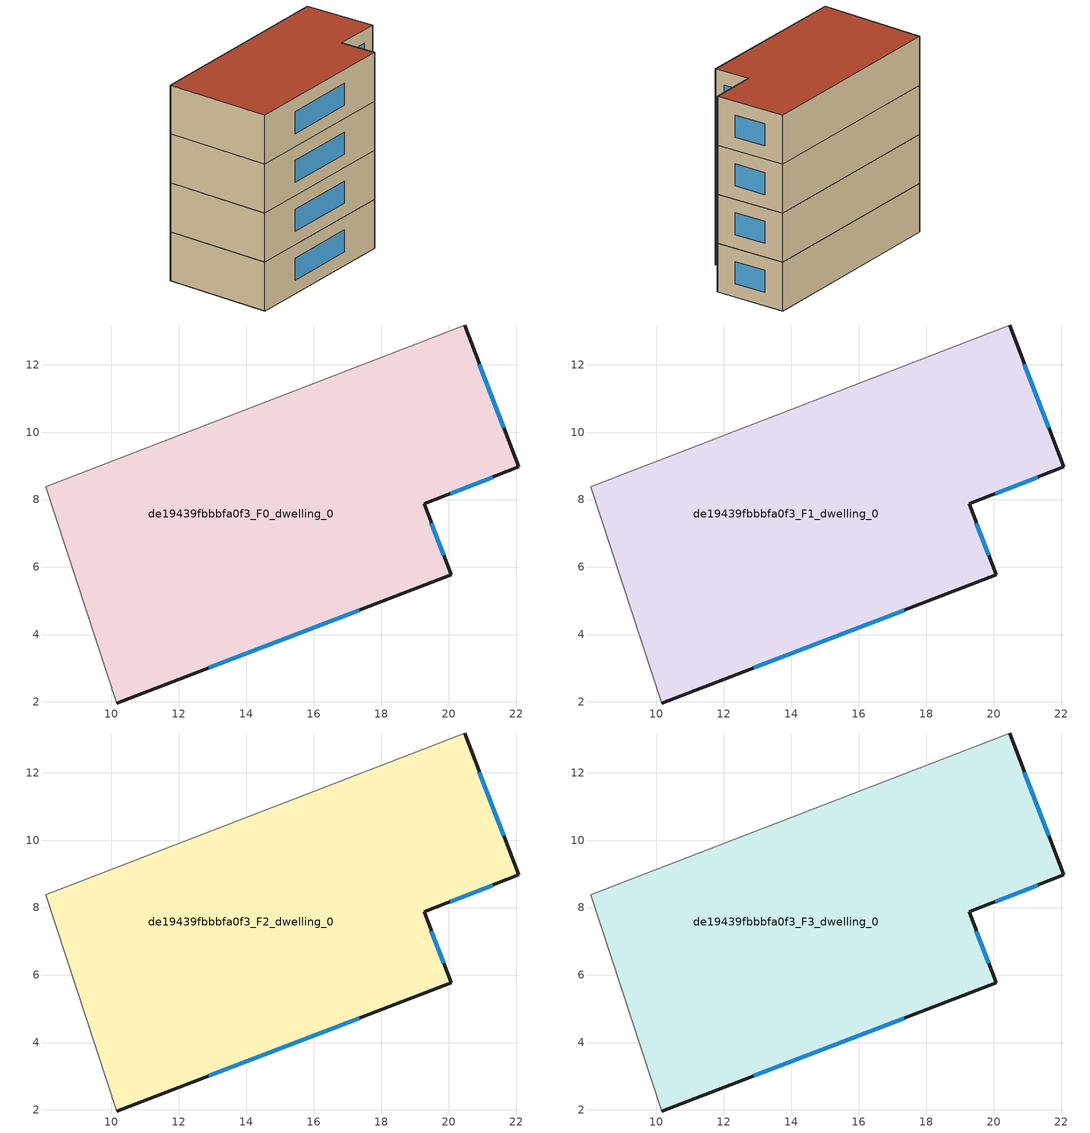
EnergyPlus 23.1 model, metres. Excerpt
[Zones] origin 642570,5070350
de19439fbbbfa0f3_F0_dwelling_0
 floor ground (EU_floor_Construction): 20.07,5.77 19.27,7.87 22.07,8.97 20.47,13.17 8.06,8.38 10.16,1.97 z0
 wall outside (EU_wall_Construction): 20.47,13.17 22.07,8.97 19.27,7.87 20.07,5.77 10.16,1.97 z0:3
 wall adiabatic (EU_wall_Construction): 10.16,1.97 8.06,8.38 20.47,13.17 z0:3
 window (EU_Window_Construction): 17.34,4.72 12.89,3.02 / 20.91,12.02 21.63,10.13 / 21.3,8.67 20.04,8.17 / 19.49,7.29 19.85,6.35 z0.83:2.17
de19439fbbbfa0f3_F1_dwelling_0
 floor to de19439fbbbfa0f3_F0_dwelling_0 (EU_floor_Construction): 20.07,5.77 19.27,7.87 22.07,8.97 20.47,13.17 8.06,8.38 10.16,1.97 z3
 wall outside (EU_wall_Construction): 20.47,13.17 22.07,8.97 19.27,7.87 20.07,5.77 10.16,1.97 z3:6
 wall adiabatic (EU_wall_Construction): 10.16,1.97 8.06,8.38 20.47,13.17 z3:6
 window (EU_Window_Construction): 17.34,4.72 12.89,3.02 / 20.91,12.02 21.63,10.13 / 21.3,8.67 20.04,8.17 / 19.49,7.29 19.85,6.35 z3.83:5.17
de19439fbbbfa0f3_F2_dwelling_0
 floor to de19439fbbbfa0f3_F1_dwelling_0 (EU_floor_Construction): 20.07,5.77 19.27,7.87 22.07,8.97 20.47,13.17 8.06,8.38 10.16,1.97 z6
 wall outside (EU_wall_Construction): 20.47,13.17 22.07,8.97 19.27,7.87 20.07,5.77 10.16,1.97 z6:9
 wall adiabatic (EU_wall_Construction): 10.16,1.97 8.06,8.38 20.47,13.17 z6:9
 window (EU_Window_Construction): 17.34,4.72 12.89,3.02 / 20.91,12.02 21.63,10.13 / 21.3,8.67 20.04,8.17 / 19.49,7.29 19.85,6.35 z6.83:8.17
de19439fbbbfa0f3_F3_dwelling_0
 floor to de19439fbbbfa0f3_F2_dwelling_0 (EU_floor_Construction): 20.07,5.77 19.27,7.87 22.07,8.97 20.47,13.17 8.06,8.38 10.16,1.97 z9
 wall outside (EU_wall_Construction): 20.47,13.17 22.07,8.97 19.27,7.87 20.07,5.77 10.16,1.97 z9:12
 wall adiabatic (EU_wall_Construction): 10.16,1.97 8.06,8.38 20.47,13.17 z9:12
 window (EU_Window_Construction): 17.34,4.72 12.89,3.02 / 20.91,12.02 21.63,10.13 / 21.3,8.67 20.04,8.17 / 19.49,7.29 19.85,6.35 z9.83:11.17
 roof outside (EU_roof_Construction): 20.47,13.17 22.07,8.97 19.27,7.87 20.07,5.77 10.16,1.97 8.06,8.38 z12
[Building]
EU S2 Campaign: North Axis=0; Terrain=City; Solar Distribution=FullExterior
[Site:Location]
Lyon-Bron: Latitude=45.75; Longitude=5; Time Zone=1; Elevation=198
[SizingPeriod:WeatherFileDays]
AnnualSizingPeriod: Begin Month=1; Begin Day of Month=1; End Month=12; End Day of Month=31; Day of Week for Start Day=Monday; Use Weather File Daylight Saving Period=No; Use Weather File Rain and Snow Indicators=No
[MATERIAL]
EU_InternalMass_Material: Roughness=MediumRough; Thickness=0.1; Conductivity=1; Density=1800; Specific Heat=900; Thermal Absorptance=0.9; Solar Absorptance=0.7; Visible Absorptance=0.7
[MATERIAL:NOMASS] Roughness=MediumRough; Thermal Absorptance=0.9; Solar Absorptance=0.7; Visible Absorptance=0.7
Name | Thermal Resistance
EU_wall_NoMass | 0.87146
EU_roof_NoMass | 0.842276
EU_floor_NoMass | 0.496999
[WINDOWMATERIAL:SIMPLEGLAZINGSYSTEM]
EU_Window_SimpleGlazing: UFactor=2.2525; Solar Heat Gain Coefficient=0.76; Visible Transmittance=0.76
[CONSTRUCTION]
EU_wall_Construction: EU_wall_NoMass
EU_roof_Construction: EU_roof_NoMass
EU_floor_Construction: EU_floor_NoMass
EU_InternalMass_Construction: EU_InternalMass_Material
EU_Window_Construction: EU_Window_SimpleGlazing
[ZONE] Type=1; Multiplier=1; Ceiling Height=autocalculate; Floor Area=autocalculate; Part of Total Floor Area=Yes
Name | Volume
de19439fbbbfa0f3_F0_dwelling_0 | 252.252
de19439fbbbfa0f3_F1_dwelling_0; de19439fbbbfa0f3_F2_dwelling_0; de19439fbbbfa0f3_F3_dwelling_0 | 252.253
[INTERNALMASS] Construction=EU_InternalMass_Construction; Surface Area=84.0842
Name | Zone or ZoneList
de19439fbbbfa0f3_F0_dwelling_0_EU_InternalMass | de19439fbbbfa0f3_F0_dwelling_0
de19439fbbbfa0f3_F1_dwelling_0_EU_InternalMass | de19439fbbbfa0f3_F1_dwelling_0
de19439fbbbfa0f3_F2_dwelling_0_EU_InternalMass | de19439fbbbfa0f3_F2_dwelling_0
de19439fbbbfa0f3_F3_dwelling_0_EU_InternalMass | de19439fbbbfa0f3_F3_dwelling_0
[OTHEREQUIPMENT] Fuel Type=Electricity; Design Level Calculation Method=Watts/Area; Power per Zone Floor Area=1; Fraction Latent=0; Fraction Radiant=0; Fraction Lost=0; Carbon Dioxide Generation Rate=0; EndUse Subcategory=EU_Step8_InternalGains
Name | Zone or ZoneList or Space or SpaceList | Schedule
EU_Step8_InternalGain_de19439fbbbfa0f3_F0_dwelling_0_f000 | de19439fbbbfa0f3_F0_dwelling_0 | EU_Step8_GainSchedule_de19439fbbbfa0f3_F0_dwelling_0_f000
EU_Step8_InternalGain_de19439fbbbfa0f3_F1_dwelling_0_f000 | de19439fbbbfa0f3_F1_dwelling_0 | EU_Step8_GainSchedule_de19439fbbbfa0f3_F1_dwelling_0_f000
EU_Step8_InternalGain_de19439fbbbfa0f3_F2_dwelling_0_f000 | de19439fbbbfa0f3_F2_dwelling_0 | EU_Step8_GainSchedule_de19439fbbbfa0f3_F2_dwelling_0_f000
EU_Step8_InternalGain_de19439fbbbfa0f3_F3_dwelling_0_f000 | de19439fbbbfa0f3_F3_dwelling_0 | EU_Step8_GainSchedule_de19439fbbbfa0f3_F3_dwelling_0_f000
[ZONEVENTILATION:DESIGNFLOWRATE] Schedule=EU_AlwaysOn; Design Flow Rate Calculation Method=AirChanges/Hour; Air Changes per Hour=0.425; Ventilation Type=Natural; Fan Pressure Rise=0; Fan Total Efficiency=1; Constant Term Coefficient=1; Temperature Term Coefficient=0; Velocity Term Coefficient=0; Velocity Squared Term Coefficient=0; Minimum Indoor Temperature=-100; Maximum Indoor Temperature=100; Delta Temperature=-100; Minimum Outdoor Temperature=-100; Maximum Outdoor Temperature=100; Maximum Wind Speed=40
Name | Zone or ZoneList or Space or SpaceList
EU_ConstantAir_de19439fbbbfa0f3_F0_dwelling_0 | de19439fbbbfa0f3_F0_dwelling_0
EU_ConstantAir_de19439fbbbfa0f3_F1_dwelling_0 | de19439fbbbfa0f3_F1_dwelling_0
EU_ConstantAir_de19439fbbbfa0f3_F2_dwelling_0 | de19439fbbbfa0f3_F2_dwelling_0
EU_ConstantAir_de19439fbbbfa0f3_F3_dwelling_0 | de19439fbbbfa0f3_F3_dwelling_0
[HVACTEMPLATE:THERMOSTAT] Constant Heating Setpoint=20; Constant Cooling Setpoint=50
EU_HeatOnly_de19439fbbbfa0f3_F0_dwelling_0; EU_HeatOnly_de19439fbbbfa0f3_F1_dwelling_0; EU_HeatOnly_de19439fbbbfa0f3_F2_dwelling_0; EU_HeatOnly_de19439fbbbfa0f3_F3_dwelling_0
[HVACTEMPLATE:ZONE:IDEALLOADSAIRSYSTEM] System Availability Schedule=EU_AlwaysOn; Maximum Heating Supply Air Temperature=50; Minimum Cooling Supply Air Temperature=13; Maximum Heating Supply Air Humidity Ratio=0.0156; Minimum Cooling Supply Air Humidity Ratio=0.0077; Heating Limit=NoLimit; Cooling Limit=NoLimit; Heating Availability Schedule=EU_AlwaysOn; Cooling Availability Schedule=EU_CoolingOff; Dehumidification Control Type=ConstantSensibleHeatRatio; Cooling Sensible Heat Ratio=0.7; Dehumidification Setpoint=60; Humidification Control Type=None; Humidification Setpoint=30; Outdoor Air Method=None; Outdoor Air Flow Rate per Person=0.00944; Outdoor Air Flow Rate per Zone Floor Area=0; Outdoor Air Flow Rate per Zone=0; Demand Controlled Ventilation Type=None; Outdoor Air Economizer Type=NoEconomizer; Heat Recovery Type=None; Sensible Heat Recovery Effectiveness=0.7; Latent Heat Recovery Effectiveness=0.65
Name | Template Thermostat
de19439fbbbfa0f3_F0_dwelling_0 | EU_HeatOnly_de19439fbbbfa0f3_F0_dwelling_0
de19439fbbbfa0f3_F1_dwelling_0 | EU_HeatOnly_de19439fbbbfa0f3_F1_dwelling_0
de19439fbbbfa0f3_F2_dwelling_0 | EU_HeatOnly_de19439fbbbfa0f3_F2_dwelling_0
de19439fbbbfa0f3_F3_dwelling_0 | EU_HeatOnly_de19439fbbbfa0f3_F3_dwelling_0
[SIZING:ZONE] Zone Cooling Design Supply Air Temperature Input Method=SupplyAirTemperature; Zone Cooling Design Supply Air Temperature=13; Zone Heating Design Supply Air Temperature Input Method=SupplyAirTemperature; Zone Heating Design Supply Air Temperature=50; Zone Cooling Design Supply Air Humidity Ratio=0.008; Zone Heating Design Supply Air Humidity Ratio=0.008; Cooling Design Air Flow Method=DesignDay; Cooling Design Air Flow Rate=0; Cooling Minimum Air Flow per Zone Floor Area=0.000762; Cooling Minimum Air Flow=0; Cooling Minimum Air Flow Fraction=0.2; Heating Design Air Flow Method=DesignDay; Heating Design Air Flow Rate=0; Heating Maximum Air Flow per Zone Floor Area=0.002032; Heating Maximum Air Flow=0.141576; Heating Maximum Air Flow Fraction=0.3; Account for Dedicated Outdoor Air System=No; Dedicated Outdoor Air System Control Strategy=NeutralSupplyAir; Dedicated Outdoor Air Low Setpoint Temperature for Design=autosize; Dedicated Outdoor Air High Setpoint Temperature for Design=autosize; Zone Load Sizing Method=Sensible Load Only No Latent Load; Zone Latent Cooling Design Supply Air Humidity Ratio Input Method=HumidityRatioDifference; Zone Cooling Design Supply Air Humidity Ratio Difference=0.005; Zone Latent Heating Design Supply Air Humidity Ratio Input Method=HumidityRatioDifference; Zone Humidification Design Supply Air Humidity Ratio Difference=0.005
de19439fbbbfa0f3_F0_dwelling_0; de19439fbbbfa0f3_F1_dwelling_0; de19439fbbbfa0f3_F2_dwelling_0; de19439fbbbfa0f3_F3_dwelling_0
[SCHEDULE:CONSTANT]
Name | Hourly Value
EU_AlwaysOn | 1
EU_CoolingOff | 0
[SCHEDULE:FILE] Column Number=1; Rows to Skip at Top=0; Number of Hours of Data=8760; Column Separator=Comma; Interpolate to Timestep=No; Minutes per Item=60; Adjust Schedule for Daylight Savings=Yes
Name | File
EU_Step8_GainSchedule_de19439fbbbfa0f3_F0_dwelling_0_f000 | ../../schedules/de19439fbbbfa0f3/de19439fbbbfa0f3_F0_dwelling_0_f000_gain.csv
EU_Step8_GainSchedule_de19439fbbbfa0f3_F1_dwelling_0_f000 | ../../schedules/de19439fbbbfa0f3/de19439fbbbfa0f3_F1_dwelling_0_f000_gain.csv
EU_Step8_GainSchedule_de19439fbbbfa0f3_F2_dwelling_0_f000 | ../../schedules/de19439fbbbfa0f3/de19439fbbbfa0f3_F2_dwelling_0_f000_gain.csv
EU_Step8_GainSchedule_de19439fbbbfa0f3_F3_dwelling_0_f000 | ../../schedules/de19439fbbbfa0f3/de19439fbbbfa0f3_F3_dwelling_0_f000_gain.csv
